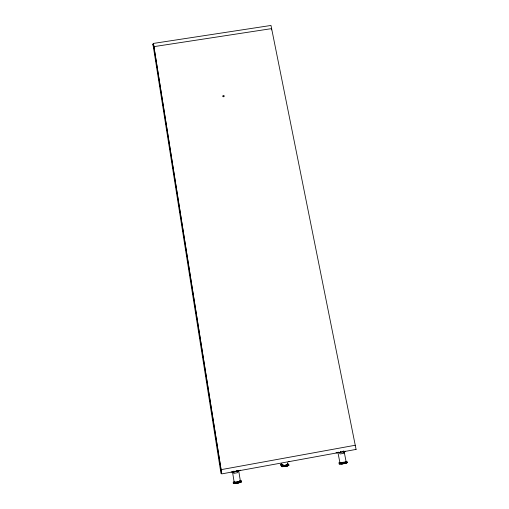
<?xml version="1.0" encoding="UTF-8"?>
<svg xmlns="http://www.w3.org/2000/svg" width="509" height="509" viewBox="0 0 509 509"><rect width="100%" height="100%" fill="white"/><g stroke="black" fill="none" stroke-linecap="round" stroke-linejoin="round"><path stroke-width="0.76" d="M271.526 29.916L271.628 28.619L153.909 46.643M236.927 471.48L236.761 471.01M234.076 472.002L234.095 471.493L233.943 471.983M234.095 471.493L236.755 471.029M338.021 452.972L339.923 462.726L345.509 461.968L346.114 461.663L344.039 451.159M339.923 462.726L340.534 462.42M288.075 465.525L287.7 465.671M287.229 465.722L287.68 465.57M346.069 462.923L344.86 463.324M281.687 464.049L282.171 464.221M287.878 465.646L287.248 465.824M282.724 465.277C282.19 465.983 288.59 464.8 287.369 464.431M287.407 465.665L287.731 465.595M287.426 465.767L287.75 465.697M345.713 462.961L344.841 463.203M238.142 470.57L237.442 470.761M239.688 482.36L238.976 482.678M343.721 451.648L345.331 451.209M281.77 464.952L280.898 465.334L282.686 465.283M340.356 452.59L340.266 452.132L343.181 451.642L343.244 452.087L343.67 451.992L343.486 451.076M239.465 482.43L238.956 482.564M237.315 471.13L240.655 470.201M287.025 465.773L287.375 465.703M287.044 465.875L287.394 465.811M236.838 471.474L237.289 471.379L237.137 470.45M286.802 465.83L287.159 465.767M286.822 465.932L287.178 465.869M283.297 465.111L283.793 464.984M286.319 466.047L286.675 465.989M288.819 461.421L288.304 461.561L289.513 461.421M238.39 482.818L236.481 483.168M286.402 466.053L284.875 466.339M238.059 482.767L236.462 483.054M344.288 463.451L341.793 463.845M286.033 466.002L285.466 466.11M285.772 466.161L286.09 466.015M221.065 469.661L355.25 445.248M340.559 452.119L340.559 452.596L340.375 451.674M343.244 452.087L343.187 451.165M343.645 463.457L341.768 463.731M285.18 466.161L284.556 466.282M284.576 466.384L284.906 466.314M152.916 44.086L153.508 43.997L221.676 473.376L220.995 473.504L152.916 44.086L154.042 48.686M284.264 466.327L284.607 466.257M284.283 466.429L284.626 466.359M286.173 464.552L286.955 464.462M340.146 452.635L340.648 452.577M286.783 465.544L287.14 465.481M283.736 466.499L282.781 466.549M337.702 452.635L339.961 452.412M335.985 452.832L339.757 452.463M233.72 472.034L234.172 471.964M231.137 471.996L233.326 471.786M287.012 465.519L287.839 465.512M338.841 452.246L337.97 452.266M235.393 483.296L234.719 483.302M283.424 466.499L282.915 466.556M345.363 461.593L346.114 461.663M282.959 466.511L282.603 466.524M343.149 451.623L343.276 452.1M339.522 452.425L339.707 453.341A0.7 0.668 71.4 0 0 340.496 453.913L343.575 453.347A0.7 0.668 70.8 0 0 344.103 452.539L343.919 451.623A0.7 0.668 70.8 0 0 343.702 451.228M238.626 470.329L240.375 480.967M236.99 470.946L237.067 471.41M233.924 471.067L234.172 471.983M233.249 471.792L233.402 472.721A0.706 0.681 -86.6 0 0 234.185 473.294L237.302 472.727A0.706 0.681 -87.2 0 0 237.856 471.907L237.709 470.978A0.706 0.681 -87.2 0 0 237.499 470.577M232.435 471.461L234.159 482.106M287.273 464.31A3.798 0.344 -10.1 0 1 288.037 464.685A3.798 0.344 -10.1 0 1 282.559 465.684A3.798 0.344 -10.1 0 1 282.641 465.156M288.317 465.054A3.798 0.35 -10.1 0 1 285.937 466.034A3.798 0.35 -10.1 0 1 281.687 466.333M288.406 465.29A3.601 0.331 -10.1 0 1 285.74 466.263A3.601 0.331 -10.1 0 1 281.916 466.511M346.203 462.942A3.143 0.324 -9.6 0 1 344.987 463.317M344.37 463.457A3.143 0.324 -9.6 0 1 341.679 463.884M345.904 462.942A3.143 0.324 -9.6 0 1 344.962 463.203M343.677 463.47A3.143 0.324 -9.6 0 1 341.66 463.769M345.509 461.428A4.263 0.433 -9.6 0 1 346.203 461.949A4.263 0.433 -9.6 0 1 340.037 463.005A4.263 0.433 -9.6 0 1 340.292 462.318M346.909 462.287A4.263 0.439 -9.6 0 1 343.581 463.489A4.263 0.439 -9.6 0 1 339.191 463.648M346.254 462.56A4.04 0.414 -9.6 0 1 344.478 463.534A4.04 0.414 -9.6 0 1 339.274 463.973M240.483 482.22A3.162 0.324 -10.5 0 0 240.49 482.068A3.162 0.324 -10.5 0 0 240.528 481.978M240.388 482.271A3.162 0.324 -10.5 0 1 239.096 482.678M238.791 482.755A3.162 0.324 -10.5 0 1 236.405 483.206M235.775 483.289A3.162 0.324 -10.5 0 1 234.363 483.302M240.063 482.277A3.162 0.324 -10.5 0 1 239.077 482.564M238.11 482.786A3.162 0.324 -10.5 0 1 236.386 483.092M239.911 480.706A4.288 0.439 -10.5 0 1 240.445 481.247A4.288 0.439 -10.5 0 1 234.369 482.392A4.288 0.439 -10.5 0 1 234.318 481.762M241.533 481.609A4.288 0.445 -10.5 0 1 237.385 482.926A4.288 0.445 -10.5 0 1 233.319 483.117M240.585 481.858A4.066 0.42 -10.5 0 1 238.314 482.958A4.066 0.42 -10.5 0 1 233.574 483.315M239.472 480.903A3.156 0.324 -10.5 0 1 239.529 481.349A3.156 0.324 -10.5 0 1 235.222 482.163A3.156 0.324 -10.5 0 1 234.859 481.775M287.362 462.98A3.716 0.331 -10.1 0 1 287.394 463.298M282.069 464.354A3.716 0.331 -10.1 0 1 281.738 463.884M287.827 463.788A3.716 0.337 -10.1 0 1 287.324 464.17M282.934 465.067A3.716 0.337 -10.1 0 1 280.943 464.971M356.084 449.409L221.733 473.892L153.4 43.43L270.992 25.45L356.084 449.409M223.101 96.64A0.713 0.655 -1.4 0 0 224.221 96.169A0.713 0.655 -1.4 0 0 223.222 95.507A0.713 0.655 -1.4 0 0 223.101 96.64"/></g></svg>
